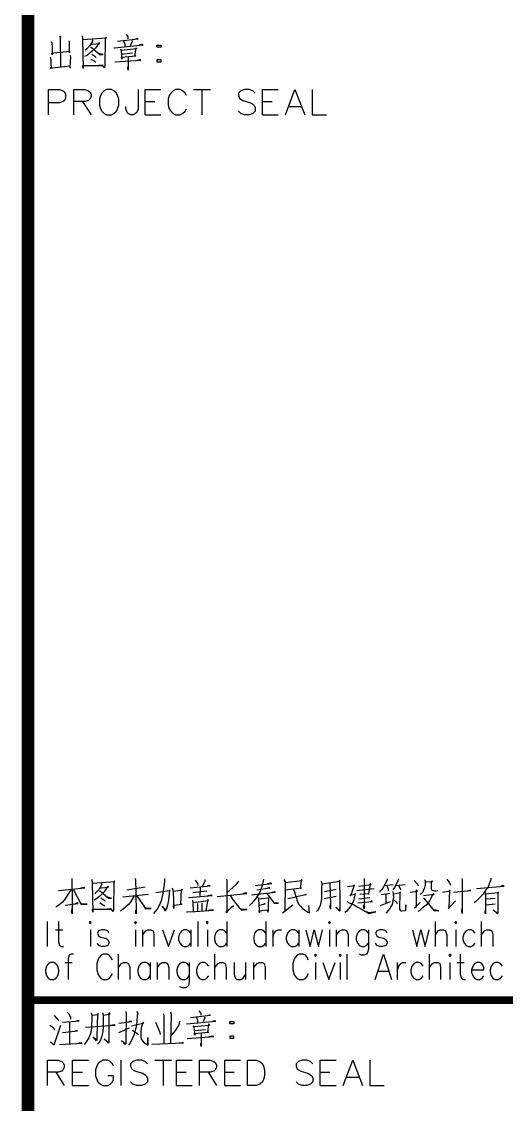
# Model space of a CAD drawing. Extents: x 1417642 to 3570900, y 124798 to 1191112.
# Drawn here: x 1606267 to 1611995, y 352615 to 365419 of the extents above; entities that cross this region are included whole.
import ezdxf

# ---------------------------------------------------------------- set-up
doc = ezdxf.new("R2010")
doc.units = 0
doc.header["$LTSCALE"] = 1000
doc.header["$MEASUREMENT"] = 0
doc.layers.add('图戳', color=211, linetype='CONTINUOUS')

msp = doc.modelspace()

# ---------------------------------------------------------------- linework, layer by layer
at = {"layer": '图戳'}
for points, const_width in [([(1606342.3, 377098.4), (1606342.3, 253948.4)], 150), ([(1606342.3, 353848.4), (1616842.3, 353848.4)], 90), ([(1606342.3, 353848.4), (1616842.3, 353848.4)], 90), ([(1606342.3, 353848.4), (1616842.3, 353848.4)], 90)]:
    msp.add_lwpolyline(points, dxfattribs=dict(at, const_width=const_width))
for points in [[(1606615.6, 365184.8), (1606622.4, 365164.3), (1606629.2, 365116.5), (1606629.2, 365072.1), (1606625.8, 365027.7), (1606622.4, 365044.8), (1606646.3, 365048.2), (1606830.7, 365068.7), (1606830.7, 365048.2), (1606834.1, 365164.3), (1606834.1, 365191.6)], [(1606714.6, 365249.7), (1606728.3, 365232.6), (1606721.4, 365236), (1606724.8, 364884.3)], [(1606980.9, 365249.7), (1606987.7, 365208.7), (1606994.6, 364863.9), (1606991.2, 364901.4), (1607230.2, 364901.4), (1607213.1, 364904.8), (1607179, 364901.4)], [(1606991.2, 365208.7), (1607271.1, 365229.2), (1607260.9, 365236), (1607254.1, 365208.7), (1607250.7, 364908.2), (1607247.2, 364874.1), (1607226.8, 364901.4)], [(1607086.8, 365154.1), (1607100.4, 365150.7), (1607192.6, 365160.9), (1607182.4, 365171.1), (1607138, 365106.3), (1607103.8, 365075.5), (1607076.5, 365048.2), (1607045.8, 365024.3), (1607011.6, 365007.3)], [(1607103.8, 365205.3), (1607103.8, 365188.2), (1607073.1, 365137), (1607035.5, 365096), (1607018.5, 365082.4)], [(1607400.9, 365188.2), (1607643.3, 365215.5), (1607629.6, 365215.5), (1607598.9, 365208.7)], [(1607472.6, 365191.6), (1607486.2, 365154.1), (1607486.2, 365126.8)], [(1607503.3, 365266.7), (1607520.4, 365239.4), (1607523.8, 365236), (1607523.8, 365215.5)], [(1607568.2, 365198.5), (1607571.6, 365184.8), (1607551.1, 365133.6)], [(1607079.9, 365116.5), (1607090.2, 365116.5), (1607192.6, 365031.2), (1607230.2, 365031.2), (1607192.6, 365038), (1607175.5, 365044.8)], [(1607097, 365034.6), (1607131.2, 365010.7), (1607148.2, 364993.6)], [(1607356.5, 365109.7), (1607363.3, 365109.7), (1607701.4, 365143.8), (1607687.7, 365147.2), (1607657, 365140.4)], [(1607435, 365096), (1607441.9, 365075.5), (1607452.1, 364976.5), (1607445.3, 364997), (1607616, 365014.1), (1607605.7, 365010.7), (1607619.4, 365109.7), (1607622.8, 365096), (1607441.9, 365079)], [(1607448.7, 365034.6), (1607578.4, 365048.2)], [(1607916.5, 365140.4), (1607916.5, 365116.5), (1607865.2, 365116.5), (1607865.2, 365140.4), (1607916.5, 365140.4), (1607916.5, 365140.4)], [(1606605.3, 364997), (1606612.2, 364969.7), (1606612.2, 364918.5), (1606615.6, 364863.9), (1606605.3, 364874.1), (1606632.7, 364874.1), (1606837.5, 364894.6), (1606840.9, 364870.7), (1606844.3, 364949.2), (1606847.8, 364997), (1606844.3, 365017.5)], [(1607083.4, 364976.5), (1607124.3, 364956), (1607144.8, 364939)], [(1607366.7, 364942.4), (1607677.5, 364962.9), (1607660.4, 364966.3), (1607619.4, 364956)], [(1607527.2, 364997), (1607527.2, 364843.4), (1607523.8, 364867.3), (1607527.2, 364891.2)], [(1607865.2, 364966.3), (1607865.2, 364942.4), (1607916.5, 364942.4), (1607916.5, 364966.3), (1607865.2, 364966.3), (1607865.2, 364966.3)], [(1606584.9, 364317.6), (1606584.9, 364614.6), (1606714.6, 364614.6), (1606759, 364600.9), (1606772.6, 364587.3), (1606786.3, 364560), (1606786.3, 364515.6), (1606772.6, 364488.3), (1606759, 364474.6), (1606714.6, 364457.5), (1606584.9, 364457.5)], [(1606885.3, 364317.6), (1606885.3, 364614.6), (1607015.1, 364614.6), (1607056, 364600.9), (1607073.1, 364587.3), (1607086.8, 364560), (1607086.8, 364529.2), (1607073.1, 364501.9), (1607056, 364488.3), (1607015.1, 364474.6), (1606885.3, 364474.6)], [(1607271.1, 364614.6), (1607243.8, 364600.9), (1607213.1, 364573.6), (1607199.4, 364546.3), (1607185.8, 364501.9), (1607185.8, 364430.2), (1607199.4, 364389.3), (1607213.1, 364358.5), (1607243.8, 364331.2), (1607271.1, 364317.6), (1607329.2, 364317.6), (1607356.5, 364331.2), (1607387.2, 364358.5), (1607400.9, 364389.3), (1607414.5, 364430.2), (1607414.5, 364501.9), (1607400.9, 364546.3), (1607387.2, 364573.6), (1607356.5, 364600.9), (1607329.2, 364614.6), (1607271.1, 364614.6), (1607271.1, 364614.6)], [(1607643.3, 364614.6), (1607643.3, 364389.3), (1607629.6, 364344.9), (1607612.6, 364331.2), (1607585.3, 364317.6), (1607557.9, 364317.6), (1607527.2, 364331.2), (1607513.6, 364344.9), (1607499.9, 364389.3), (1607499.9, 364416.6)], [(1607728.7, 364317.6), (1607728.7, 364614.6), (1607913, 364614.6)], [(1608213.5, 364546.3), (1608199.8, 364573.6), (1608169.1, 364600.9), (1608141.8, 364614.6), (1608083.8, 364614.6), (1608056.4, 364600.9), (1608029.1, 364573.6), (1608012.1, 364546.3), (1607998.4, 364501.9), (1607998.4, 364430.2), (1608012.1, 364389.3), (1608029.1, 364358.5), (1608056.4, 364331.2), (1608083.8, 364317.6), (1608141.8, 364317.6), (1608169.1, 364331.2), (1608199.8, 364358.5), (1608213.5, 364389.3)], [(1608298.9, 364614.6), (1608500.3, 364614.6)], [(1608397.9, 364614.6), (1608397.9, 364317.6)], [(1609026.1, 364573.6), (1608998.8, 364600.9), (1608954.4, 364614.6), (1608899.8, 364614.6), (1608855.4, 364600.9), (1608828.1, 364573.6), (1608828.1, 364546.3), (1608841.8, 364515.6), (1608855.4, 364501.9), (1608882.7, 364488.3), (1608971.5, 364457.5), (1608998.8, 364443.9), (1609012.5, 364430.2), (1609026.1, 364402.9), (1609026.1, 364358.5), (1608998.8, 364331.2), (1608954.4, 364317.6), (1608899.8, 364317.6), (1608855.4, 364331.2), (1608828.1, 364358.5)], [(1609111.5, 364317.6), (1609111.5, 364614.6), (1609299.3, 364614.6)], [(1609384.6, 364317.6), (1609497.3, 364614.6), (1609613.4, 364317.6)], [(1609698.8, 364614.6), (1609698.8, 364317.6), (1609869.5, 364317.6)], [(1606987.7, 364474.6), (1607086.8, 364317.6)], [(1607728.7, 364474.6), (1607841.3, 364474.6)], [(1609111.5, 364474.6), (1609227.6, 364474.6)], [(1609425.6, 364416.6), (1609569, 364416.6)], [(1607728.7, 364317.6), (1607913, 364317.6)], [(1609111.5, 364317.6), (1609299.3, 364317.6)], [(1606704.4, 355143.4), (1607015.1, 355174.1), (1607004.8, 355181), (1606963.8, 355170.7)], [(1606861.4, 355286.8), (1606864.8, 355013.6), (1606864.8, 354866.8), (1606858, 354887.3), (1606864.8, 354931.7)], [(1607097, 355273.1), (1607100.4, 355232.2), (1607107.3, 354887.3), (1607103.8, 354924.9), (1607329.2, 354924.9), (1607315.5, 354928.3), (1607281.4, 354924.9)], [(1607103.8, 355232.2), (1607370.2, 355249.2), (1607359.9, 355259.5), (1607356.5, 355232.2), (1607353.1, 354931.7), (1607349.7, 354897.6), (1607325.8, 354924.9)], [(1607192.6, 355177.5), (1607206.3, 355174.1), (1607295, 355184.4), (1607284.8, 355194.6), (1607243.8, 355129.7), (1607213.1, 355099), (1607185.8, 355071.7), (1607155.1, 355047.8), (1607124.3, 355030.7)], [(1607209.7, 355228.8), (1607209.7, 355211.7), (1607182.4, 355160.5), (1607144.8, 355119.5), (1607131.2, 355105.8)], [(1607510.1, 355153.6), (1607728.7, 355187.8)], [(1607605.7, 355290.2), (1607612.6, 355273.1), (1607616, 355129.7), (1607619.4, 354866.8), (1607616, 354880.5), (1607616, 354911.2)], [(1607954, 355286.8), (1607954, 355259.5), (1607950.6, 355211.7), (1607940.4, 355143.4), (1607940.4, 355136.6), (1607930.1, 355088.8), (1607916.5, 355020.5), (1607892.6, 354965.8), (1607868.7, 354921.5), (1607841.3, 354890.7), (1607824.3, 354873.7)], [(1608046.2, 355174.1), (1608056.4, 355136.6), (1608059.9, 355013.6), (1608066.7, 354931.7), (1608059.9, 354965.8), (1608063.3, 354972.7), (1608162.3, 354982.9), (1608148.6, 354979.5), (1608155.5, 355160.5), (1608162.3, 355146.8), (1608152, 355143.4), (1608056.4, 355133.2)], [(1608257.9, 355174.1), (1608493.5, 355198), (1608476.4, 355201.4), (1608455.9, 355194.6)], [(1608315.9, 355266.3), (1608346.7, 355228.8), (1608350.1, 355204.9)], [(1608377.4, 355181), (1608374, 355071.7)], [(1608432, 355273.1), (1608432, 355256.1), (1608401.3, 355187.8)], [(1608688.1, 355276.6), (1608691.5, 355259.5), (1608691.5, 354880.5), (1608681.3, 354887.3), (1608770, 354965.8)], [(1608831.5, 355252.7), (1608797.4, 355211.7), (1608763.2, 355181), (1608729.1, 355146.8), (1608691.5, 355116.1)], [(1609125.1, 355280), (1609108.1, 355201.4), (1609097.8, 355167.3), (1609084.2, 355136.6), (1609073.9, 355105.8), (1609053.4, 355081.9), (1609029.5, 355044.4), (1609005.6, 355017.1), (1608985.2, 354989.7), (1608961.3, 354965.8)], [(1609026.1, 355201.4), (1609224.2, 355228.8), (1609207.1, 355232.2), (1609172.9, 355221.9)], [(1609046.6, 355150.2), (1609200.3, 355174.1), (1609186.6, 355174.1), (1609166.1, 355167.3)], [(1609367.6, 355273.1), (1609371, 355266.3), (1609381.2, 355245.8), (1609377.8, 354897.6), (1609350.5, 354880.5), (1609473.4, 354976.1)], [(1609381.2, 355239), (1609582.7, 355262.9), (1609572.4, 355276.6), (1609569, 355259.5), (1609558.8, 355167.3), (1609575.8, 355170.7), (1609381.2, 355146.8)], [(1609808, 355252.7), (1609814.8, 355215.1), (1609811.4, 355174.1), (1609811.4, 355105.8), (1609811.4, 355041), (1609804.6, 355003.4), (1609794.4, 354965.8), (1609777.3, 354931.7), (1609767, 354911.2), (1609753.4, 354894.1)], [(1609814.8, 355221.9), (1610026.5, 355256.1), (1610023.1, 355266.3), (1610023.1, 355218.5), (1610026.5, 355081.9), (1610026.5, 355010.2), (1610026.5, 355000), (1610026.5, 354952.2), (1610026.5, 354918), (1610026.5, 354901), (1609978.7, 354948.8), (1610023.1, 354911.2)], [(1609910.4, 355235.6), (1609917.3, 354969.3), (1609917.3, 354924.9), (1609913.9, 354945.4), (1609917.3, 354982.9)], [(1610118.7, 355191.2), (1610204.1, 355201.4), (1610193.8, 355208.3), (1610187, 355181), (1610152.9, 355081.9), (1610146, 355088.8), (1610214.3, 355105.8), (1610207.5, 355109.3), (1610197.3, 355058), (1610183.6, 355010.2), (1610166.5, 354979.5), (1610152.9, 354955.6), (1610125.6, 354921.5), (1610105.1, 354897.6), (1610088, 354883.9)], [(1610251.9, 355194.6), (1610398.7, 355215.1), (1610385, 355228.8), (1610368, 355105.8), (1610374.8, 355105.8), (1610262.1, 355095.6)], [(1610313.3, 355286.8), (1610316.8, 355262.9), (1610313.3, 354928.3), (1610306.5, 354952.2), (1610313.3, 354979.5)], [(1610586.5, 355283.4), (1610586.5, 355266.3), (1610542.1, 355187.8), (1610525, 355157.1), (1610504.5, 355136.6), (1610494.3, 355119.5)], [(1610555.8, 355204.9), (1610658.2, 355215.1)], [(1610583.1, 355204.9), (1610593.3, 355170.7), (1610596.7, 355160.5), (1610596.7, 355140)], [(1610719.7, 355283.4), (1610716.2, 355266.3), (1610695.8, 355221.9), (1610671.9, 355181), (1610654.8, 355153.6)], [(1610688.9, 355204.9), (1610798.2, 355215.1)], [(1610719.7, 355204.9), (1610740.1, 355167.3), (1610743.6, 355150.2)], [(1610907.4, 355262.9), (1610945, 355218.5), (1610951.8, 355198)], [(1611030.4, 355269.7), (1611033.8, 355242.4), (1611033.8, 355208.3), (1611026.9, 355177.5), (1611016.7, 355146.8), (1611006.5, 355126.3), (1610992.8, 355109.3), (1610975.7, 355095.6)], [(1611037.2, 355245.8), (1611122.5, 355249.2), (1611115.7, 355259.5), (1611105.5, 355235.6), (1611105.5, 355211.7), (1611105.5, 355191.2), (1611105.5, 355167.3), (1611108.9, 355157.1), (1611115.7, 355146.8), (1611129.4, 355143.4), (1611146.5, 355140), (1611166.9, 355140), (1611180.6, 355143.4), (1611187.4, 355150.2)], [(1611289.9, 355276.6), (1611317.2, 355245.8), (1611327.4, 355228.8), (1611334.2, 355208.3)], [(1611470.8, 355286.8), (1611474.2, 355262.9), (1611474.2, 354873.7), (1611470.8, 354901), (1611474.2, 354935.1)], [(1611812.3, 355290.2), (1611812.3, 355273.1), (1611791.8, 355218.5), (1611774.7, 355177.5), (1611754.2, 355150.2), (1611720.1, 355102.4), (1611668.8, 355047.8), (1611634.7, 355013.6), (1611614.2, 354996.6)], [(1611641.5, 355167.3), (1611969.3, 355194.6), (1611952.2, 355201.4)], [(1611952.2, 355201.4), (1611924.9, 355191.2)], [(1606847.8, 355153.6), (1606813.6, 355095.6), (1606782.9, 355044.4), (1606748.7, 355006.8), (1606707.8, 354969.3), (1606670.2, 354945.4)], [(1606878.5, 355150.2), (1606970.7, 354979.5), (1607042.4, 354982.9), (1606974.1, 354986.3), (1606957, 355006.8)], [(1607185.8, 355140), (1607196, 355140), (1607295, 355054.6), (1607329.2, 355054.6), (1607295, 355061.5), (1607278, 355068.3)], [(1607202.9, 355058), (1607237, 355034.1), (1607254.1, 355017.1)], [(1607595.5, 355081.9), (1607575, 355041), (1607551.1, 355003.4), (1607527.2, 354976.1), (1607493.1, 354948.8), (1607469.2, 354928.3), (1607435, 354901)], [(1607462.3, 355068.3), (1607766.2, 355102.4)], [(1607629.6, 355081.9), (1607708.2, 354965.8), (1607732.1, 354928.3), (1607797, 354931.7), (1607735.5, 354935.1), (1607711.6, 354955.6)], [(1607851.6, 355119.5), (1608015.5, 355143.4), (1608022.3, 355143.4), (1608015.5, 355153.6), (1608008.6, 355105.8), (1608001.8, 355034.1), (1607991.6, 354972.7), (1607977.9, 354928.3), (1607964.3, 354901), (1607957.4, 354918), (1607940.4, 354941.9), (1607926.7, 354959), (1607967.7, 354911.2), (1607974.5, 354924.9)], [(1608237.4, 355061.5), (1608517.4, 355085.4), (1608500.3, 355088.8), (1608459.3, 355078.5)], [(1608455.9, 355136.6), (1608292, 355116.1)], [(1608578.8, 355071.7), (1608735.9, 355088.8), (1608927.1, 355109.3), (1608916.9, 355116.1), (1608879.3, 355105.8)], [(1608735.9, 355081.9), (1608759.8, 355041), (1608797.4, 354989.7), (1608834.9, 354945.4), (1608865.7, 354911.2), (1608930.5, 354918), (1608865.7, 354921.5)], [(1608981.7, 355092.2), (1609265.1, 355126.3), (1609254.9, 355129.7), (1609213.9, 355116.1)], [(1609053.4, 355068.3), (1609067.1, 355044.4), (1609070.5, 354969.3), (1609077.3, 354880.5), (1609073.9, 354904.4), (1609162.7, 354914.6), (1609179.8, 354887.3), (1609183.2, 354914.6), (1609183.2, 354965.8), (1609186.6, 355054.6), (1609176.4, 355054.6), (1609067.1, 355041)], [(1609162.7, 355109.3), (1609251.5, 354993.2), (1609302.7, 354993.2), (1609251.5, 354996.6), (1609237.8, 355010.2)], [(1609412, 355047.8), (1609511, 355068.3), (1609497.3, 355126.3), (1609483.7, 355150.2)], [(1609633.9, 355088.8), (1609623.6, 355099), (1609627.1, 355092.2), (1609511, 355068.3), (1609517.8, 355034.1), (1609531.5, 355003.4), (1609548.5, 354976.1), (1609562.2, 354959), (1609589.5, 354928.3), (1609620.2, 354907.8), (1609651, 354887.3), (1609668, 354880.5), (1609661.2, 354965.8)], [(1609842.2, 355051.2), (1609985.6, 355078.5)], [(1609982.2, 355157.1), (1609845.6, 355129.7)], [(1610224.6, 355143.4), (1610432.8, 355167.3)], [(1610251.9, 355044.4), (1610381.6, 355061.5)], [(1610514.8, 355095.6), (1610617.2, 355112.7)], [(1610654.8, 355133.2), (1610658.2, 355105.8), (1610661.6, 355061.5), (1610654.8, 355020.5), (1610644.5, 354979.5), (1610630.9, 354955.6), (1610617.2, 354931.7), (1610593.3, 354904.4), (1610579.7, 354883.9), (1610569.4, 354877.1)], [(1610572.8, 355102.4), (1610572.8, 354989.7)], [(1610661.6, 355105.8), (1610747, 355119.5), (1610736.7, 355126.3), (1610736.7, 355105.8), (1610733.3, 354948.8), (1610733.3, 354924.9), (1610740.1, 354911.2), (1610750.4, 354904.4), (1610760.6, 354904.4), (1610801.6, 354907.8), (1610808.4, 354911.2), (1610808.4, 354976.1), (1610801.6, 354911.2)], [(1610859.6, 355122.9), (1610945, 355136.6), (1610931.3, 355150.2), (1610931.3, 355122.9), (1610927.9, 354948.8), (1610910.9, 354935.1), (1610975.7, 355003.4)], [(1611016.7, 355085.4), (1611143, 355102.4), (1611132.8, 355109.3), (1611119.1, 355085.4), (1611102.1, 355051.2), (1611088.4, 355023.9), (1611071.3, 355000), (1611047.4, 354969.3), (1611016.7, 354945.4), (1610989.4, 354921.5), (1610968.9, 354904.4), (1610948.4, 354894.1)], [(1611016.7, 355054.6), (1611020.1, 355054.6), (1611139.6, 354907.8), (1611197.7, 354904.4), (1611139.6, 354914.6), (1611122.5, 354928.3)], [(1611242.1, 355126.3), (1611330.8, 355140), (1611324, 355146.8), (1611317.2, 354941.9), (1611306.9, 354928.3), (1611392.3, 355020.5)], [(1611371.8, 355126.3), (1611576.7, 355143.4), (1611566.4, 355146.8), (1611539.1, 355140)], [(1611744, 355119.5), (1611747.4, 355105.8), (1611747.4, 354887.3), (1611747.4, 354866.8), (1611744, 354887.3), (1611747.4, 354911.2)], [(1611747.4, 355105.8), (1611894.2, 355119.5), (1611894.2, 355126.3), (1611901, 355119.5), (1611894.2, 355116.1), (1611894.2, 354883.9), (1611890.8, 354870.2), (1611839.6, 354914.6), (1611890.8, 354877.1)], [(1611863.5, 355051.2), (1611750.8, 355041)], [(1606779.5, 354972.7), (1606936.5, 354989.7), (1606926.3, 354996.6), (1606895.6, 354986.3)], [(1607189.2, 355000), (1607230.2, 354976.1), (1607250.7, 354962.4)], [(1608213.5, 354890.7), (1608227.2, 354890.7), (1608312.5, 354897.6), (1608315.9, 354897.6), (1608534.5, 354911.2), (1608520.8, 354914.6), (1608469.6, 354907.8)], [(1608285.2, 355030.7), (1608292, 355003.4), (1608295.5, 354897.6)], [(1608292, 355003.4), (1608476.4, 355027.3), (1608466.2, 355037.5), (1608445.7, 354907.8)], [(1608346.7, 354989.7), (1608346.7, 354901)], [(1608397.9, 354996.6), (1608394.5, 354901)], [(1608834.9, 354945.4), (1608865.7, 354918)], [(1609073.9, 354972.7), (1609145.6, 354986.3), (1609135.4, 354986.3), (1609118.3, 354979.5)], [(1610108.5, 355013.6), (1610139.2, 355000), (1610163.1, 354989.7), (1610200.7, 354969.3), (1610241.6, 354948.8), (1610289.4, 354918), (1610330.4, 354897.6), (1610337.2, 354894.1), (1610371.4, 354873.7), (1610453.3, 354890.7), (1610449.9, 354890.7), (1610374.8, 354880.5), (1610340.7, 354890.7)], [(1610238.2, 355000), (1610412.4, 355013.6), (1610405.5, 355017.1), (1610395.3, 355010.2)], [(1610508, 354965.8), (1610627.5, 355013.6)], [(1610661.6, 355037.5), (1610699.2, 355003.4), (1610706, 354989.7)], [(1611750.8, 354976.1), (1611863.5, 354986.3)], [(1606571.2, 354481), (1606571.2, 354778.1)], [(1606666.8, 354679), (1606752.2, 354679)], [(1606704.4, 354778.1), (1606704.4, 354535.6), (1606714.6, 354494.7), (1606738.5, 354481), (1606762.4, 354481)], [(1607066.3, 354764.4), (1607079.9, 354750.7), (1607090.2, 354764.4), (1607079.9, 354778.1), (1607066.3, 354764.4), (1607066.3, 354764.4)], [(1607079.9, 354679), (1607079.9, 354481)], [(1607298.5, 354638.1), (1607284.8, 354665.4), (1607250.7, 354679), (1607213.1, 354679), (1607175.5, 354665.4), (1607165.3, 354638.1), (1607175.5, 354607.3), (1607199.4, 354593.7), (1607260.9, 354580), (1607284.8, 354566.4), (1607298.5, 354535.6), (1607298.5, 354522), (1607284.8, 354494.7), (1607250.7, 354481), (1607213.1, 354481), (1607175.5, 354494.7), (1607165.3, 354522)], [(1607602.3, 354764.4), (1607612.6, 354750.7), (1607626.2, 354764.4), (1607612.6, 354778.1), (1607602.3, 354764.4), (1607602.3, 354764.4)], [(1607612.6, 354679), (1607612.6, 354481)], [(1607697.9, 354621), (1607735.5, 354665.4), (1607759.4, 354679), (1607793.5, 354679), (1607820.9, 354665.4), (1607831.1, 354621), (1607831.1, 354481)], [(1607697.9, 354481), (1607697.9, 354679)], [(1607930.1, 354679), (1608001.8, 354481), (1608073.5, 354679)], [(1608268.1, 354638.1), (1608244.2, 354665.4), (1608220.3, 354679), (1608182.8, 354679), (1608158.9, 354665.4), (1608135, 354638.1), (1608121.3, 354593.7), (1608121.3, 354566.4), (1608135, 354522), (1608158.9, 354494.7), (1608182.8, 354481), (1608220.3, 354481), (1608244.2, 354494.7), (1608268.1, 354522)], [(1608268.1, 354679), (1608268.1, 354481)], [(1608353.5, 354481), (1608353.5, 354778.1)], [(1608449.1, 354764.4), (1608462.8, 354750.7), (1608473, 354764.4), (1608462.8, 354778.1), (1608449.1, 354764.4), (1608449.1, 354764.4)], [(1608462.8, 354679), (1608462.8, 354481)], [(1608691.5, 354638.1), (1608667.6, 354665.4), (1608643.7, 354679), (1608606.2, 354679), (1608582.3, 354665.4), (1608558.4, 354638.1), (1608548.1, 354593.7), (1608548.1, 354566.4), (1608558.4, 354522), (1608582.3, 354494.7), (1608606.2, 354481), (1608643.7, 354481), (1608667.6, 354494.7), (1608691.5, 354522)], [(1608691.5, 354778.1), (1608691.5, 354481)], [(1609152.5, 354638.1), (1609128.6, 354665.4), (1609104.7, 354679), (1609067.1, 354679), (1609043.2, 354665.4), (1609019.3, 354638.1), (1609009.1, 354593.7), (1609009.1, 354566.4), (1609019.3, 354522), (1609043.2, 354494.7), (1609067.1, 354481), (1609104.7, 354481), (1609128.6, 354494.7), (1609152.5, 354522)], [(1609152.5, 354778.1), (1609152.5, 354481)], [(1609237.8, 354593.7), (1609251.5, 354638.1), (1609275.4, 354665.4), (1609299.3, 354679), (1609336.8, 354679)], [(1609237.8, 354481), (1609237.8, 354679)], [(1609541.7, 354638.1), (1609517.8, 354665.4), (1609493.9, 354679), (1609456.3, 354679), (1609432.4, 354665.4), (1609408.5, 354638.1), (1609394.9, 354593.7), (1609394.9, 354566.4), (1609408.5, 354522), (1609432.4, 354494.7), (1609456.3, 354481), (1609493.9, 354481), (1609517.8, 354494.7), (1609541.7, 354522)], [(1609541.7, 354679), (1609541.7, 354481)], [(1609627.1, 354679), (1609674.9, 354481), (1609722.7, 354679), (1609773.9, 354481), (1609821.7, 354679)], [(1609893.4, 354764.4), (1609907, 354750.7), (1609917.3, 354764.4), (1609907, 354778.1), (1609893.4, 354764.4), (1609893.4, 354764.4)], [(1609907, 354679), (1609907, 354481)], [(1609989, 354621), (1610026.5, 354665.4), (1610050.4, 354679), (1610088, 354679), (1610111.9, 354665.4), (1610125.6, 354621), (1610125.6, 354481)], [(1609989, 354481), (1609989, 354679)], [(1610368, 354638.1), (1610344.1, 354665.4), (1610316.8, 354679), (1610282.6, 354679), (1610258.7, 354665.4), (1610234.8, 354638.1), (1610221.2, 354593.7), (1610221.2, 354566.4), (1610234.8, 354522), (1610258.7, 354494.7), (1610282.6, 354481), (1610316.8, 354481), (1610344.1, 354494.7), (1610368, 354522)], [(1610368, 354679), (1610368, 354450.3), (1610354.3, 354409.3), (1610344.1, 354392.2), (1610316.8, 354378.6), (1610282.6, 354378.6), (1610258.7, 354392.2)], [(1610586.5, 354638.1), (1610572.8, 354665.4), (1610535.3, 354679), (1610501.1, 354679), (1610463.6, 354665.4), (1610449.9, 354638.1), (1610463.6, 354607.3), (1610487.5, 354593.7), (1610548.9, 354580), (1610572.8, 354566.4), (1610586.5, 354535.6), (1610586.5, 354522), (1610572.8, 354494.7), (1610535.3, 354481), (1610501.1, 354481), (1610463.6, 354494.7), (1610449.9, 354522)], [(1610887, 354679), (1610938.2, 354481), (1610986, 354679), (1611033.8, 354481), (1611081.6, 354679)], [(1611156.7, 354481), (1611156.7, 354778.1)], [(1611156.7, 354621), (1611190.8, 354665.4), (1611214.7, 354679), (1611252.3, 354679), (1611276.2, 354665.4), (1611289.9, 354621), (1611289.9, 354481)], [(1611385.5, 354764.4), (1611399.1, 354750.7), (1611409.4, 354764.4), (1611399.1, 354778.1), (1611385.5, 354764.4), (1611385.5, 354764.4)], [(1611399.1, 354679), (1611399.1, 354481)], [(1611627.9, 354638.1), (1611604, 354665.4), (1611580.1, 354679), (1611542.5, 354679), (1611518.6, 354665.4), (1611494.7, 354638.1), (1611481.1, 354593.7), (1611481.1, 354566.4), (1611494.7, 354522), (1611518.6, 354494.7), (1611542.5, 354481), (1611580.1, 354481), (1611604, 354494.7), (1611627.9, 354522)], [(1611699.6, 354481), (1611699.6, 354778.1)], [(1611699.6, 354621), (1611737.1, 354665.4), (1611761, 354679), (1611798.6, 354679), (1611822.5, 354665.4), (1611836.2, 354621), (1611836.2, 354481)], [(1606608.8, 354293.2), (1606584.9, 354279.6), (1606561, 354248.8), (1606550.7, 354207.9), (1606550.7, 354177.1), (1606561, 354136.2), (1606584.9, 354105.4), (1606608.8, 354091.8), (1606646.3, 354091.8), (1606670.2, 354105.4), (1606694.1, 354136.2), (1606707.8, 354177.1), (1606707.8, 354207.9), (1606694.1, 354248.8), (1606670.2, 354279.6), (1606646.3, 354293.2), (1606608.8, 354293.2), (1606608.8, 354293.2)], [(1606779.5, 354293.2), (1606864.8, 354293.2)], [(1606878.5, 354392.2), (1606851.2, 354392.2), (1606827.3, 354378.6), (1606817, 354334.2), (1606817, 354091.8)], [(1607339.4, 354320.5), (1607325.8, 354347.8), (1607301.9, 354378.6), (1607278, 354392.2), (1607230.2, 354392.2), (1607206.3, 354378.6), (1607179, 354347.8), (1607168.7, 354320.5), (1607155.1, 354279.6), (1607155.1, 354207.9), (1607168.7, 354163.5), (1607179, 354136.2), (1607206.3, 354105.4), (1607230.2, 354091.8), (1607278, 354091.8), (1607301.9, 354105.4), (1607325.8, 354136.2), (1607339.4, 354163.5)], [(1607411.1, 354091.8), (1607411.1, 354392.2)], [(1607411.1, 354235.2), (1607448.7, 354279.6), (1607472.6, 354293.2), (1607506.7, 354293.2), (1607530.6, 354279.6), (1607544.3, 354235.2), (1607544.3, 354091.8)], [(1607786.7, 354248.8), (1607762.8, 354279.6), (1607738.9, 354293.2), (1607701.4, 354293.2), (1607677.5, 354279.6), (1607653.5, 354248.8), (1607639.9, 354207.9), (1607639.9, 354177.1), (1607653.5, 354136.2), (1607677.5, 354105.4), (1607701.4, 354091.8), (1607738.9, 354091.8), (1607762.8, 354105.4), (1607786.7, 354136.2)], [(1607786.7, 354293.2), (1607786.7, 354091.8)], [(1607872.1, 354235.2), (1607909.6, 354279.6), (1607933.5, 354293.2), (1607967.7, 354293.2), (1607991.6, 354279.6), (1608005.2, 354235.2), (1608005.2, 354091.8)], [(1607872.1, 354091.8), (1607872.1, 354293.2)], [(1608247.7, 354248.8), (1608223.7, 354279.6), (1608199.8, 354293.2), (1608162.3, 354293.2), (1608138.4, 354279.6), (1608114.5, 354248.8), (1608100.8, 354207.9), (1608100.8, 354177.1), (1608114.5, 354136.2), (1608138.4, 354105.4), (1608162.3, 354091.8), (1608199.8, 354091.8), (1608223.7, 354105.4), (1608247.7, 354136.2)], [(1608247.7, 354293.2), (1608247.7, 354064.5), (1608237.4, 354020.1), (1608223.7, 354006.4), (1608199.8, 353992.8), (1608162.3, 353992.8), (1608138.4, 354006.4)], [(1608479.8, 354248.8), (1608452.5, 354279.6), (1608428.6, 354293.2), (1608394.5, 354293.2), (1608370.6, 354279.6), (1608343.3, 354248.8), (1608333, 354207.9), (1608333, 354177.1), (1608343.3, 354136.2), (1608370.6, 354105.4), (1608394.5, 354091.8), (1608428.6, 354091.8), (1608452.5, 354105.4), (1608479.8, 354136.2)], [(1608551.5, 354091.8), (1608551.5, 354392.2)], [(1608551.5, 354235.2), (1608589.1, 354279.6), (1608613, 354293.2), (1608647.1, 354293.2), (1608671, 354279.6), (1608684.7, 354235.2), (1608684.7, 354091.8)], [(1608780.3, 354293.2), (1608780.3, 354149.8), (1608793.9, 354105.4), (1608817.9, 354091.8), (1608855.4, 354091.8), (1608879.3, 354105.4), (1608913.5, 354149.8)], [(1608913.5, 354293.2), (1608913.5, 354091.8)], [(1609012.5, 354235.2), (1609050, 354279.6), (1609073.9, 354293.2), (1609108.1, 354293.2), (1609132, 354279.6), (1609145.6, 354235.2), (1609145.6, 354091.8)], [(1609012.5, 354091.8), (1609012.5, 354293.2)], [(1609654.4, 354320.5), (1609644.1, 354347.8), (1609620.2, 354378.6), (1609592.9, 354392.2), (1609545.1, 354392.2), (1609521.2, 354378.6), (1609497.3, 354347.8), (1609483.7, 354320.5), (1609473.4, 354279.6), (1609473.4, 354207.9), (1609483.7, 354163.5), (1609497.3, 354136.2), (1609521.2, 354105.4), (1609545.1, 354091.8), (1609592.9, 354091.8), (1609620.2, 354105.4), (1609644.1, 354136.2), (1609654.4, 354163.5)], [(1609729.5, 354378.6), (1609739.7, 354364.9), (1609753.4, 354378.6), (1609739.7, 354392.2), (1609729.5, 354378.6), (1609729.5, 354378.6)], [(1609739.7, 354293.2), (1609739.7, 354091.8)], [(1609825.1, 354293.2), (1609896.8, 354091.8), (1609971.9, 354293.2)], [(1610019.7, 354378.6), (1610030, 354364.9), (1610043.6, 354378.6), (1610030, 354392.2), (1610019.7, 354378.6), (1610019.7, 354378.6)], [(1610030, 354293.2), (1610030, 354091.8)], [(1610115.3, 354091.8), (1610115.3, 354392.2)], [(1610443.1, 354091.8), (1610542.1, 354392.2), (1610637.7, 354091.8)], [(1610709.4, 354207.9), (1610723.1, 354248.8), (1610747, 354279.6), (1610770.9, 354293.2), (1610808.4, 354293.2)], [(1610709.4, 354091.8), (1610709.4, 354293.2)], [(1611013.3, 354248.8), (1610989.4, 354279.6), (1610965.5, 354293.2), (1610927.9, 354293.2), (1610904, 354279.6), (1610880.1, 354248.8), (1610866.5, 354207.9), (1610866.5, 354177.1), (1610880.1, 354136.2), (1610904, 354105.4), (1610927.9, 354091.8), (1610965.5, 354091.8), (1610989.4, 354105.4), (1611013.3, 354136.2)], [(1611085, 354091.8), (1611085, 354392.2)], [(1611085, 354235.2), (1611122.5, 354279.6), (1611146.5, 354293.2), (1611184, 354293.2), (1611207.9, 354279.6), (1611218.2, 354235.2), (1611218.2, 354091.8)], [(1611317.2, 354378.6), (1611327.4, 354364.9), (1611341.1, 354378.6), (1611327.4, 354392.2), (1611317.2, 354378.6), (1611317.2, 354378.6)], [(1611327.4, 354293.2), (1611327.4, 354091.8)], [(1611412.8, 354293.2), (1611498.1, 354293.2)], [(1611450.3, 354392.2), (1611450.3, 354149.8), (1611464, 354105.4), (1611487.9, 354091.8), (1611511.8, 354091.8)], [(1611583.5, 354207.9), (1611730.3, 354207.9), (1611730.3, 354235.2), (1611716.6, 354262.5), (1611706.4, 354279.6), (1611682.5, 354293.2), (1611644.9, 354293.2), (1611621, 354279.6), (1611597.1, 354248.8), (1611583.5, 354207.9), (1611583.5, 354177.1), (1611597.1, 354136.2), (1611621, 354105.4), (1611644.9, 354091.8), (1611682.5, 354091.8), (1611706.4, 354105.4), (1611730.3, 354136.2)], [(1611948.8, 354248.8), (1611924.9, 354279.6), (1611897.6, 354293.2), (1611863.5, 354293.2), (1611839.6, 354279.6), (1611815.7, 354248.8), (1611802, 354207.9), (1611802, 354177.1), (1611815.7, 354136.2), (1611839.6, 354105.4), (1611863.5, 354091.8), (1611897.6, 354091.8), (1611924.9, 354105.4), (1611948.8, 354136.2)], [(1610480.6, 354190.8), (1610600.2, 354190.8)], [(1606649.7, 353665), (1606680.5, 353634.2), (1606694.1, 353624), (1606697.5, 353603.5)], [(1606806.8, 353705.9), (1606827.3, 353682), (1606837.5, 353658.1), (1606844.3, 353644.5), (1606844.3, 353624)], [(1607086.8, 353695.7), (1607097, 353661.6), (1607097, 353617.2), (1607093.6, 353562.5), (1607093.6, 353525), (1607086.8, 353484), (1607076.5, 353439.6), (1607062.9, 353402.1), (1607039, 353364.5), (1607021.9, 353344), (1607004.8, 353323.5)], [(1607100.4, 353668.4), (1607175.5, 353678.6), (1607161.9, 353685.5), (1607155.1, 353408.9), (1607155.1, 353378.2), (1607151.6, 353367.9), (1607110.7, 353412.3), (1607151.6, 353378.2)], [(1607223.3, 353702.5), (1607230.2, 353675.2), (1607230.2, 353600.1), (1607230.2, 353531.8), (1607226.8, 353473.8), (1607216.5, 353426), (1607202.9, 353381.6), (1607182.4, 353347.4), (1607161.9, 353327)], [(1607233.6, 353671.8), (1607312.1, 353685.5), (1607298.5, 353695.7), (1607298.5, 353654.7), (1607298.5, 353531.8), (1607298.5, 353371.3), (1607298.5, 353364.5), (1607298.5, 353350.9), (1607291.6, 353340.6), (1607243.8, 353388.4), (1607291.6, 353347.4)], [(1607496.5, 353712.8), (1607503.3, 353688.9), (1607499.9, 353350.9), (1607496.5, 353330.4), (1607489.7, 353323.5), (1607445.3, 353371.3), (1607493.1, 353330.4)], [(1607626.2, 353712.8), (1607643.3, 353688.9), (1607636.5, 353695.7), (1607629.6, 353603.5), (1607622.8, 353548.9), (1607612.6, 353504.5), (1607605.7, 353473.8), (1607592.1, 353432.8), (1607575, 353391.8), (1607561.4, 353361.1), (1607544.3, 353333.8), (1607530.6, 353313.3)], [(1607943.8, 353685.5), (1607947.2, 353654.7), (1607947.2, 353333.8)], [(1608025.7, 353709.4), (1608032.5, 353682), (1608025.7, 353337.2)], [(1608261.3, 353641.1), (1608500.3, 353668.4), (1608486.7, 353668.4), (1608459.3, 353661.6)], [(1608333, 353644.5), (1608346.7, 353610.3), (1608346.7, 353583)], [(1608360.3, 353723), (1608380.8, 353695.7), (1608384.2, 353688.9), (1608384.2, 353668.4)], [(1608428.6, 353651.3), (1608432, 353637.7), (1608411.5, 353589.9)], [(1606601.9, 353552.3), (1606619, 353538.6), (1606639.5, 353518.2), (1606649.7, 353504.5), (1606653.1, 353490.8)], [(1606608.8, 353354.3), (1606653.1, 353320.1), (1606728.3, 353552.3)], [(1606748.7, 353586.4), (1606902.4, 353600.1), (1606946.8, 353603.5), (1606933.1, 353606.9), (1606916, 353600.1)], [(1606834.1, 353589.9), (1606834.1, 353333.8)], [(1607021.9, 353528.4), (1607373.6, 353552.3), (1607359.9, 353555.7), (1607318.9, 353548.9)], [(1607414.5, 353576.2), (1607568.2, 353596.7), (1607551.1, 353600.1), (1607534, 353593.3)], [(1607414.5, 353463.5), (1607540.9, 353518.2)], [(1607564.8, 353545.5), (1607711.6, 353579.6), (1607701.4, 353586.4), (1607691.1, 353555.7), (1607680.9, 353521.6), (1607677.5, 353466.9), (1607677.5, 353439.6), (1607677.5, 353415.7), (1607680.9, 353391.8), (1607691.1, 353371.3), (1607708.2, 353350.9), (1607725.3, 353337.2), (1607742.3, 353327), (1607756, 353320.1), (1607762.8, 353320.1), (1607759.4, 353405.5), (1607756, 353320.1)], [(1607848.2, 353586.4), (1607896, 353477.2), (1607902.8, 353439.6)], [(1608131.6, 353600.1), (1608124.7, 353555.7), (1608083.8, 353490.8), (1608029.1, 353426)], [(1608216.9, 353566), (1608220.3, 353566), (1608561.8, 353600.1), (1608548.1, 353603.5), (1608517.4, 353596.7)], [(1608295.5, 353548.9), (1608302.3, 353528.4), (1608312.5, 353432.8), (1608305.7, 353453.3), (1608476.4, 353470.4), (1608466.2, 353466.9), (1608479.8, 353566), (1608483.2, 353548.9), (1608302.3, 353531.8)], [(1608773.5, 353593.3), (1608773.5, 353569.4), (1608725.7, 353569.4), (1608725.7, 353593.3), (1608773.5, 353593.3), (1608773.5, 353593.3)], [(1606748.7, 353466.9), (1606892.1, 353480.6), (1606926.3, 353484), (1606916, 353484), (1606902.4, 353484)], [(1607575, 353494.3), (1607626.2, 353460.1), (1607636.5, 353449.9), (1607646.7, 353436.2)], [(1608223.7, 353395.2), (1608537.9, 353419.1), (1608520.8, 353422.6), (1608479.8, 353412.3)], [(1608309.1, 353487.4), (1608438.9, 353501.1)], [(1608387.6, 353453.3), (1608387.6, 353299.6), (1608384.2, 353323.5), (1608387.6, 353344)], [(1608725.7, 353422.6), (1608725.7, 353398.7), (1608773.5, 353398.7), (1608773.5, 353422.6), (1608725.7, 353422.6), (1608725.7, 353422.6)], [(1606714.6, 353323.5), (1606980.9, 353340.6), (1606974.1, 353344), (1606943.4, 353337.2)], [(1607803.8, 353327), (1608179.4, 353344), (1608162.3, 353344), (1608124.7, 353340.6)], [(1606571.2, 352838.7), (1606571.2, 353139.2), (1606697.5, 353139.2), (1606741.9, 353122.1), (1606755.6, 353108.4), (1606769.2, 353081.1), (1606769.2, 353050.4), (1606755.6, 353023.1), (1606741.9, 353009.4), (1606697.5, 352995.8), (1606571.2, 352995.8)], [(1606868.2, 352838.7), (1606868.2, 353139.2), (1607056, 353139.2)], [(1607353.1, 353067.5), (1607339.4, 353094.8), (1607312.1, 353122.1), (1607284.8, 353139.2), (1607226.8, 353139.2), (1607199.4, 353122.1), (1607168.7, 353094.8), (1607155.1, 353067.5), (1607141.4, 353023.1), (1607141.4, 352951.4), (1607155.1, 352910.4), (1607168.7, 352879.7), (1607199.4, 352852.4), (1607226.8, 352838.7), (1607284.8, 352838.7), (1607312.1, 352852.4), (1607339.4, 352879.7), (1607353.1, 352910.4), (1607353.1, 352951.4), (1607284.8, 352951.4)], [(1607441.9, 352838.7), (1607441.9, 353139.2)], [(1607756, 353094.8), (1607725.3, 353122.1), (1607684.3, 353139.2), (1607626.2, 353139.2), (1607581.8, 353122.1), (1607554.5, 353094.8), (1607554.5, 353067.5), (1607568.2, 353036.7), (1607581.8, 353023.1), (1607612.6, 353009.4), (1607697.9, 352982.1), (1607725.3, 352965), (1607738.9, 352951.4), (1607756, 352924.1), (1607756, 352879.7), (1607725.3, 352852.4), (1607684.3, 352838.7), (1607626.2, 352838.7), (1607581.8, 352852.4), (1607554.5, 352879.7)], [(1607841.3, 353139.2), (1608039.4, 353139.2)], [(1607940.4, 353139.2), (1607940.4, 352838.7)], [(1608097.4, 352838.7), (1608097.4, 353139.2), (1608281.8, 353139.2)], [(1608367.2, 352838.7), (1608367.2, 353139.2), (1608496.9, 353139.2), (1608537.9, 353122.1), (1608554.9, 353108.4), (1608568.6, 353081.1), (1608568.6, 353050.4), (1608554.9, 353023.1), (1608537.9, 353009.4), (1608496.9, 352995.8), (1608367.2, 352995.8)], [(1608667.6, 352838.7), (1608667.6, 353139.2), (1608852, 353139.2)], [(1608937.4, 352838.7), (1608937.4, 353139.2), (1609039.8, 353139.2), (1609080.8, 353122.1), (1609111.5, 353094.8), (1609125.1, 353067.5), (1609138.8, 353023.1), (1609138.8, 352951.4), (1609125.1, 352910.4), (1609111.5, 352879.7), (1609080.8, 352852.4), (1609039.8, 352838.7), (1608937.4, 352838.7), (1608937.4, 352838.7)], [(1609709, 353094.8), (1609681.7, 353122.1), (1609637.3, 353139.2), (1609582.7, 353139.2), (1609538.3, 353122.1), (1609511, 353094.8), (1609511, 353067.5), (1609524.6, 353036.7), (1609538.3, 353023.1), (1609565.6, 353009.4), (1609651, 352982.1), (1609681.7, 352965), (1609695.3, 352951.4), (1609709, 352924.1), (1609709, 352879.7), (1609681.7, 352852.4), (1609637.3, 352838.7), (1609582.7, 352838.7), (1609538.3, 352852.4), (1609511, 352879.7)], [(1609794.4, 352838.7), (1609794.4, 353139.2), (1609982.2, 353139.2)], [(1610067.5, 352838.7), (1610180.2, 353139.2), (1610296.3, 352838.7)], [(1610381.6, 353139.2), (1610381.6, 352838.7), (1610552.3, 352838.7)], [(1606670.2, 352995.8), (1606769.2, 352838.7)], [(1606868.2, 352995.8), (1606984.3, 352995.8)], [(1608097.4, 352995.8), (1608210.1, 352995.8)], [(1608469.6, 352995.8), (1608568.6, 352838.7)], [(1608667.6, 352995.8), (1608780.3, 352995.8)], [(1609794.4, 352995.8), (1609910.4, 352995.8)], [(1610108.5, 352937.7), (1610251.9, 352937.7)], [(1606868.2, 352838.7), (1607056, 352838.7)], [(1608097.4, 352838.7), (1608281.8, 352838.7)], [(1608667.6, 352838.7), (1608852, 352838.7)], [(1609794.4, 352838.7), (1609982.2, 352838.7)]]:
    msp.add_lwpolyline(points, dxfattribs=at)

doc.saveas('drawing.dxf')
